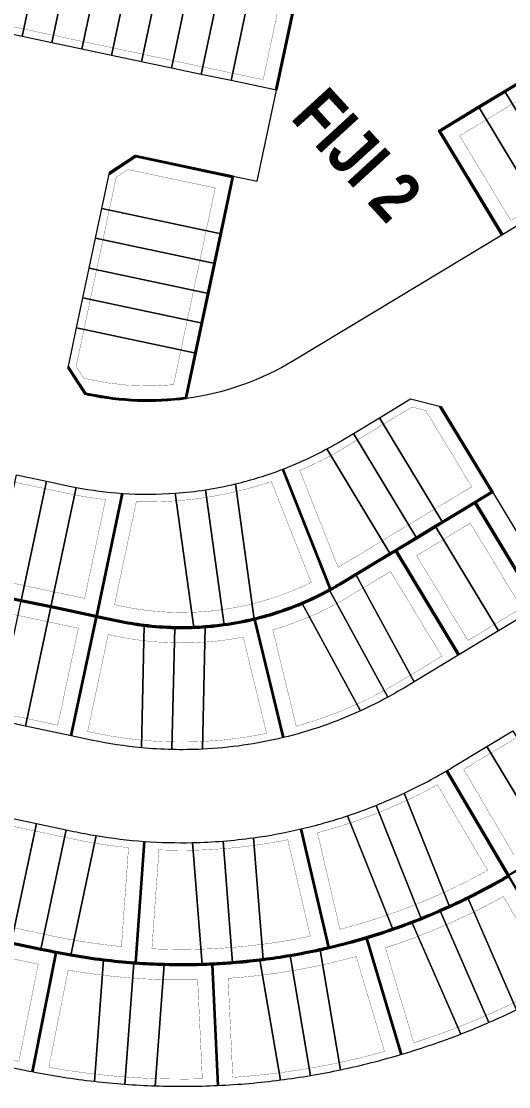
# Model space of a CAD drawing. Header units: centimetres. Extents: x -6122352 to 6876996, y -1694241 to 2592194.
# Drawn here: x 1849635 to 1945501, y -543777 to -334182 of the extents above; entities that cross this region are included whole.
import ezdxf

# ---------------------------------------------------------------- set-up
doc = ezdxf.new("R2010")
doc.units = ezdxf.units.CM
doc.header["$MEASUREMENT"] = 0
doc.linetypes.add('XR-AR-END-SETTING OUT PLAN$0$23261-XR-AR-SI-GF$0$HIDDEN', pattern=[0.375, 0.25, -0.125])
for name, color, linetype, lineweight, true_color in [('08-Compound Wall-2', 6, 'Continuous', 25, 0xff00ff), ('23585-XR-AR-DAMAC PLOT LIMITS$0$1-End units', 7, 'Continuous', 5, 0xf8991e), ('23585-XR-AR-DAMAC PLOT LIMITS$0$1-Open Space', 7, 'Continuous', 5, 0x90cf5a)]:
    doc.layers.add(name, color=color, linetype=linetype, lineweight=lineweight, true_color=true_color)
for name, color, linetype, lineweight in [('23585-XR-AR-BOUNDARY WALLS AND SETBACKS$0$A-ANNO-TEXT', 3, 'Continuous', 25), ('23585-XR-AR-DAMAC PLOT LIMITS$0$1-Mid units', 41, 'Continuous', 5), ('A-ANNO-TEXT', 3, 'Continuous', 25)]:
    doc.layers.add(name, color=color, linetype=linetype, lineweight=lineweight)
for name, color, linetype in [('23585-XR-AR-BOUNDARY WALLS AND SETBACKS$0$cluster name', 2, 'Continuous'), ('23585-XR-AR-BOUNDARY WALLS AND SETBACKS$0$setback', 7, 'XR-AR-END-SETTING OUT PLAN$0$23261-XR-AR-SI-GF$0$HIDDEN'), ('@MI-REF LAYER', 7, 'Continuous')]:
    doc.layers.add(name, color=color, linetype=linetype)
doc.styles.add('23585-XR-AR-BOUNDARY WALLS AND SETBACKS$0$Arial', font='arialbd.ttf')

# ---------------------------------------------------------------- blocks, each defined once
blk = doc.blocks.new('23585-XR-AR-BOUNDARY WALLS AND SETBACKS$0$A$Cfa569a08')
at = {"layer": '23585-XR-AR-BOUNDARY WALLS AND SETBACKS$0$cluster name', "style": '23585-XR-AR-BOUNDARY WALLS AND SETBACKS$0$Arial', "width": 0.8}
blk.add_text('FIJI 2', height=10, dxfattribs=at).set_placement((497937.17, 2770061.1))
blk = doc.blocks.new('23585-XR-AR-BOUNDARY WALLS AND SETBACKS')
at = {"layer": '08-Compound Wall-2'}
for points in [[(497982.3, 2770076.37), (497958.77, 2770081.09), (497960.57, 2770090.06), (497961.75, 2770095.95), (497962.93, 2770101.83), (497963.87, 2770106.5), (497964.11, 2770107.71), (497965.29, 2770113.59), (497966.47, 2770119.48), (497967.65, 2770125.36), (497968.83, 2770131.24, 0.011418), (497969.38, 2770134.34), (497992.93, 2770129.62)], [(497982.34, 2770076.57), (497959.01, 2770081.25), (497960.77, 2770090.02), (497961.95, 2770095.91), (497963.13, 2770101.79), (497964.07, 2770106.46), (497964.31, 2770107.67), (497965.49, 2770113.55), (497966.67, 2770119.44), (497967.85, 2770125.32), (497969.03, 2770131.2, 0.010662), (497969.55, 2770134.11), (497992.89, 2770129.42)], [(497908.76, 2770110.93), (497926.64, 2770094.77, -0.008674), (497921.05, 2770088.95, -0.003246), (497918.9, 2770086.82, -0.003202), (497916.76, 2770084.74, -0.000873), (497916.17, 2770084.18), (497931.36, 2770062.93)], [(498065.71, 2770062.04), (498089.15, 2770057.34), (498087.39, 2770048.57), (498087.33, 2770048.3), (498086.21, 2770042.72), (498086.21, 2770042.68), (498086.15, 2770042.42), (498085.02, 2770036.8), (498084.97, 2770036.54), (498083.84, 2770030.92), (498083.79, 2770030.66), (498082.66, 2770025.03), (498082.61, 2770024.77), (498081.48, 2770019.15), (498081.43, 2770018.89), (498080.3, 2770013.27), (498080.25, 2770013.01), (498079.12, 2770007.39), (498079.07, 2770007.12), (498077.94, 2770001.5), (498077.89, 2770001.24), (498076.4, 2769993.8, -0.003013), (498076.09, 2769992.3), (498052.72, 2769997.31)], [(497921.1, 2770027.74), (497922.11, 2770033.82), (497938.09, 2770045.24), (497944.81, 2770035.84), (497948.3, 2770030.96), (497951.79, 2770026.07), (497955.28, 2770021.19), (497958.77, 2770016.31), (497964.09, 2770008.87, -0.086389), (497950.65, 2769995.22), (497950.03, 2769994.77), (497943.94, 2769995.79)], [(497921.27, 2770027.51), (497922.3, 2770033.71), (497938.04, 2770044.96), (497944.65, 2770035.72), (497948.14, 2770030.84), (497951.63, 2770025.96), (497955.12, 2770021.08), (497958.61, 2770016.2), (497963.85, 2770008.86, -0.085752), (497950.53, 2769995.38), (497949.98, 2769994.99), (497943.78, 2769996.02)], [(497998.83, 2770044.63), (498018.19, 2770040.74), (498017.46, 2770037.07), (498015.97, 2770029.65), (498015.65, 2770028.05), (498014.79, 2770023.76), (498013.85, 2770019.08), (498013.61, 2770017.88), (498012.05, 2770010.1), (498011.39, 2770006.85, -0.009684), (498010.89, 2770004.56), (497987.2, 2770013.59)], [(498026.21, 2769977.99), (498005.28, 2769989.52, 0.040207), (498009.27, 2769998.42, 0.024778), (498011, 2770004.18), (498011.05, 2770004.4, 0.010153), (498011.59, 2770006.81), (498012.24, 2770010.06), (498013.8, 2770017.84), (498014.02, 2770018.94), (498037.46, 2770014.24)], [(497987.13, 2770013.4), (498010.84, 2770004.36), (498010.81, 2770004.23, -0.024777), (498009.08, 2769998.48, -0.04062), (498005.05, 2769989.53), (498005.02, 2769989.46, -0.024777), (498001.86, 2769984.37, -0.015427), (497999.64, 2769981.36, -0.009347), (497998.21, 2769979.6, -0.015428), (497995.71, 2769976.83, -0.024776), (497991.35, 2769972.72, -0.021562), (497987.24, 2769969.5), (497983.79, 2769967.03), (497969.46, 2769987.08)], [(498052.67, 2769997.11), (498076.04, 2769992.11, -0.017754), (498073.84, 2769983.38, -0.007891), (498072.66, 2769979.55, -0.00393), (498072.03, 2769977.66, -0.00789), (498070.68, 2769973.89, -0.00393), (498069.96, 2769972.03, -0.007891), (498068.42, 2769968.34, -0.010675), (498066.16, 2769963.41, -0.014968), (498062.65, 2769956.68), (498041.82, 2769968.4)], [(498087.89, 2769952.99), (498066.39, 2769963.42, 0.010479), (498068.61, 2769968.26, 0.007891), (498070.14, 2769971.96, 0.00393), (498070.86, 2769973.82, 0.00789), (498072.22, 2769977.59, 0.00393), (498072.85, 2769979.49, 0.007891), (498074.03, 2769983.32, 0.017891), (498076.26, 2769992.14), (498099.63, 2769987.15)], [(497997.8, 2769947.43), (497983.9, 2769966.87), (497987.35, 2769969.34, 0.021562), (497991.48, 2769972.56, 0.024777), (497995.85, 2769976.69, 0.015428), (497998.37, 2769979.48, 0.009347), (497999.8, 2769981.23, 0.015427), (498002.02, 2769984.25, 0.024656), (498005.18, 2769989.34), (498026.12, 2769977.82)], [(498041.72, 2769968.22), (498062.55, 2769956.51, -0.003204), (498061.74, 2769955.1, -0.011821), (498058.61, 2769949.98, -0.010619), (498055.6, 2769945.52, -0.001202), (498055.24, 2769945.02, -0.010619), (498052.02, 2769940.71, -0.007948), (498049.49, 2769937.57, -0.003872), (498048.22, 2769936.07, -0.014696), (498043.19, 2769930.56, -0.010949), (498039.24, 2769926.65), (498022.83, 2769944.02)], [(498068.07, 2769922.22), (498049.7, 2769937.51, 0.007752), (498052.18, 2769940.58, 0.010619), (498055.41, 2769944.9, 0.001202), (498055.76, 2769945.4, 0.010619), (498058.78, 2769949.87, 0.011821), (498061.92, 2769955, 0.003401), (498062.77, 2769956.5, 0.014969), (498066.3, 2769963.24), (498087.81, 2769952.81)], [(498022.68, 2769943.88), (498039.1, 2769926.51), (498038.92, 2769926.35, -0.01182), (498034.46, 2769922.34, -0.012747), (498029.44, 2769918.27, -0.005821), (498027.08, 2769916.49, -0.003128), (498025.79, 2769915.56), (498024.61, 2769914.72), (498019.73, 2769911.23), (498019.64, 2769911.16), (498014.84, 2769907.74), (498012.19, 2769905.84), (498009.96, 2769904.25), (498001.6, 2769898.27), (497990.12, 2769914.34)], [(498041.42, 2769897.12), (498027.28, 2769916.39, 0.005624), (498029.56, 2769918.11, 0.012747), (498034.59, 2769922.19, 0.01182), (498039.06, 2769926.2), (498039.31, 2769926.44, 0.011146), (498043.34, 2769930.42, 0.014696), (498048.37, 2769935.94, 0.003675), (498049.58, 2769937.36), (498067.94, 2769922.06)], [(498026.61, 2769886.53), (498012.47, 2769905.8), (498014.96, 2769907.57), (498019.76, 2769911), (498019.84, 2769911.06), (498024.72, 2769914.55), (498025.91, 2769915.4, 0.002931), (498027.12, 2769916.27), (498041.25, 2769897)]]:
    blk.add_lwpolyline(points, format="xyb", dxfattribs=at)
for points in [[(497916.02, 2770084.05), (497931.2, 2770062.81)], [(497999.07, 2770044.78), (498018.43, 2770040.9), (498017.65, 2770037.03), (498040.69, 2770032.41), (498041.01, 2770031.93)], [(498037.5, 2770014.43), (498014.06, 2770019.14), (498014.98, 2770023.72), (498015.84, 2770028.01), (498016.16, 2770029.61), (498017.61, 2770036.83), (498040.57, 2770032.23), (498040.84, 2770031.82)], [(497969.3, 2769986.96), (497983.62, 2769966.92), (497976.26, 2769961.65), (497971.38, 2769958.16), (497966.5, 2769954.67), (497959.22, 2769949.47), (497945.32, 2769968.91)], [(497973.23, 2769929.86), (497959.33, 2769949.31), (497966.61, 2769954.51), (497971.5, 2769958), (497976.38, 2769961.49), (497983.74, 2769966.75), (497997.64, 2769947.31)]]:
    blk.add_lwpolyline(points, dxfattribs=at)
at = {"layer": '23585-XR-AR-BOUNDARY WALLS AND SETBACKS$0$setback', "ltscale": 40, "const_width": 0.05}
for points in [[(497981.42, 2770079.61), (497962.3, 2770083.44), (497963.51, 2770089.47), (497964.69, 2770095.35), (497965.87, 2770101.24), (497966.81, 2770105.91), (497967.05, 2770107.12), (497968.23, 2770113), (497969.42, 2770118.89), (497970.6, 2770124.77), (497971.78, 2770130.65, 0.000521), (497971.81, 2770130.8), (497990.92, 2770126.96, -0.00041), (497990.9, 2770126.81), (497989.71, 2770120.93), (497988.53, 2770115.05), (497987.35, 2770109.17), (497986.17, 2770103.28), (497985.93, 2770102.08), (497984.99, 2770097.4), (497983.81, 2770091.52), (497982.63, 2770085.64)], [(497997.61, 2770042.01), (498014.8, 2770038.57), (498014.61, 2770037.64), (498013.12, 2770030.22), (498012.8, 2770028.62), (498011.94, 2770024.33), (498011, 2770019.65), (498010.76, 2770018.45), (498009.2, 2770010.67), (498008.76, 2770008.47), (497989.61, 2770015.77, 0.022299), (497991.55, 2770022.24, 0.01198), (497992.34, 2770025.77), (497992.83, 2770028.17), (497994.01, 2770034.05), (497995.29, 2770040.47)], [(497923.14, 2770030.87), (497937.39, 2770041.06), (497942.37, 2770034.09), (497945.86, 2770029.21), (497949.35, 2770024.33), (497952.84, 2770019.45), (497956.33, 2770014.57), (497960.4, 2770008.87, -0.084357), (497947.53, 2769996.71), (497944.8, 2769997.16), (497940.47, 2770003.23), (497936.98, 2770008.11), (497933.49, 2770012.99), (497930, 2770017.87), (497926.51, 2770022.75), (497922.68, 2770028.11)], [(498036.6, 2770017.57), (498017.48, 2770021.41), (498017.83, 2770023.15), (498018.69, 2770027.44, 0.000005), (498018.69, 2770027.44), (498019.01, 2770029.04), (498019.91, 2770033.52), (498039.03, 2770029.68), (498037.81, 2770023.6)], [(498026.25, 2769981.28), (498009.15, 2769990.69, 0.028811), (498012, 2769997.45, 0.024792), (498013.82, 2770003.49), (498013.87, 2770003.71, 0.010159), (498014.43, 2770006.24), (498015.08, 2770009.49), (498016.3, 2770015.53), (498035.41, 2770011.69), (498033.99, 2770004.6), (498033.55, 2770002.4, -0.011091), (498032.75, 2769998.8, -0.017737), (498031.13, 2769993.13, -0.038579)], [(497987.42, 2770010.19), (498007.36, 2770002.58, -0.014261), (498006.35, 2769999.45, -0.04062), (498002.51, 2769990.93), (498002.48, 2769990.87, -0.024778), (497999.47, 2769986.01, -0.015427), (497997.36, 2769983.15, -0.009347), (497996, 2769981.48, -0.015428), (497993.62, 2769978.84, -0.024776), (497989.47, 2769974.92, -0.021562), (497985.55, 2769971.86), (497984.46, 2769971.08), (497972.42, 2769987.92, 0.025648), (497977.53, 2769993.76, 0.020243), (497981.13, 2769998.71, 0.020271), (497984.32, 2770003.95, 0.023048)], [(498053.49, 2769993.97), (498072.57, 2769989.89, -0.011898), (498071.06, 2769984.19, -0.007891), (498069.91, 2769980.45, -0.00393), (498069.29, 2769978.6, -0.00789), (498067.96, 2769974.92, -0.00393), (498067.26, 2769973.1, -0.007891), (498065.76, 2769969.49, -0.010675), (498063.56, 2769964.68, -0.009113), (498061.51, 2769960.65), (498044.51, 2769970.21, 0.015901), (498047.41, 2769976.19, 0.01458), (498049.73, 2769981.82, 0.01458), (498051.71, 2769987.57, 0.015899)], [(498087.78, 2769956.26), (498070.23, 2769964.77, 0.004904), (498071.27, 2769967.1, 0.007891), (498072.84, 2769970.89, 0.00393), (498073.58, 2769972.8, 0.00789), (498074.97, 2769976.66, 0.00393), (498075.61, 2769978.59, 0.007891), (498076.82, 2769982.51, 0.012315), (498078.45, 2769988.7), (498097.53, 2769984.63, -0.014952), (498095.23, 2769975.99, -0.00994), (498093.41, 2769970.34, -0.00994), (498091.38, 2769964.75, -0.015428)], [(497999.29, 2769950.33), (497987.95, 2769966.2), (497989.04, 2769966.98, 0.021562), (497993.36, 2769970.36, 0.024777), (497997.95, 2769974.68, 0.015428), (498000.58, 2769977.6, 0.009347), (498002.08, 2769979.44, 0.015427), (498004.41, 2769982.61, 0.013283), (498006.26, 2769985.44), (498023.35, 2769976.03, -0.038578), (498015.94, 2769965.58, -0.017737), (498012.01, 2769961.18, -0.017737), (498007.78, 2769957.07, -0.028589), (498000.38, 2769951.11)], [(497968.02, 2769983.75), (497979.58, 2769967.59), (497974.57, 2769964.01), (497969.69, 2769960.52), (497964.81, 2769957.03), (497959.81, 2769953.46), (497948.47, 2769969.32), (497953.47, 2769972.9), (497958.35, 2769976.39), (497962.16, 2769979.11, 0.004435), (497963.25, 2769979.9, 0.020279)], [(498041.57, 2769964.98), (498058.57, 2769955.42, -0.009171), (498056.18, 2769951.55, -0.010619), (498053.23, 2769947.19, -0.001202), (498052.88, 2769946.71, -0.010619), (498049.73, 2769942.49, -0.007948), (498047.26, 2769939.42, -0.003872), (498046.02, 2769937.96, -0.014696), (498041.11, 2769932.57, -0.005094), (498039.34, 2769930.78), (498025.93, 2769944.95, 0.015907), (498030.48, 2769949.8, 0.014579), (498034.36, 2769954.49, 0.014579), (498037.97, 2769959.4, 0.015901)], [(498068.75, 2769925.42), (498053.76, 2769937.91, 0.002177), (498054.46, 2769938.8, 0.010619), (498057.77, 2769943.22, 0.001202), (498058.13, 2769943.73, 0.010619), (498061.22, 2769948.3, 0.011821), (498064.43, 2769953.54, 0.003401), (498065.3, 2769955.08, 0.009392), (498067.61, 2769959.38), (498085.16, 2769950.86, -0.015429), (498080.72, 2769942.78, -0.00994), (498077.6, 2769937.73, -0.00994), (498074.28, 2769932.8, -0.015429)], [(498021.57, 2769940.83), (498034.98, 2769926.66, -0.006443), (498032.57, 2769924.55, -0.012747), (498027.67, 2769920.57, -0.005821), (498025.36, 2769918.83, -0.003128), (498024.11, 2769917.92), (498022.92, 2769917.07), (498018.04, 2769913.59), (498017.95, 2769913.52), (498013.16, 2769910.1), (498010.51, 2769908.2), (498008.28, 2769906.61), (498002.19, 2769902.26), (497992, 2769916.52), (497992.46, 2769919.27), (497996.94, 2769922.47), (498001.82, 2769925.96), (498006.7, 2769929.45), (498011.58, 2769932.94), (498012.77, 2769933.79, 0.011043), (498016.46, 2769936.55, 0.015969)], [(498042.85, 2769900.07), (498031.31, 2769915.8, 0.000049), (498031.33, 2769915.81, 0.012747), (498036.47, 2769919.99, 0.01182), (498041.05, 2769924.09), (498041.3, 2769924.33, 0.011151), (498045.42, 2769928.4, 0.012795), (498049.92, 2769933.3), (498064.91, 2769920.81, -0.01543), (498058.65, 2769914.04, -0.00994), (498054.4, 2769909.88, -0.00994), (498050, 2769905.9, -0.01543)]]:
    blk.add_lwpolyline(points, format="xyb", close=True, dxfattribs=at)
for points in [[(497915.66, 2770079.74), (497928.05, 2770062.41), (497923.05, 2770058.83), (497918.17, 2770055.34), (497913.29, 2770051.85), (497908.4, 2770048.36), (497903.52, 2770044.87), (497898.64, 2770041.38), (497893.76, 2770037.89), (497888.88, 2770034.4), (497884, 2770030.92), (497879, 2770027.34)], [(498073.83, 2769995.75), (498054.76, 2769999.84), (498055.98, 2770005.91), (498057.16, 2770011.79)]]:
    blk.add_lwpolyline(points, dxfattribs=at)
for points in [[(497974.64, 2769932.71), (497963.3, 2769948.58), (497968.3, 2769952.15), (497973.18, 2769955.64), (497978.06, 2769959.13), (497983.07, 2769962.71), (497994.41, 2769946.84), (497989.4, 2769943.27), (497984.52, 2769939.78), (497979.64, 2769936.29)], [(498028, 2769889.36), (498016.47, 2769905.09), (498016.65, 2769905.22), (498021.44, 2769908.64), (498021.53, 2769908.71), (498026.41, 2769912.19), (498026.48, 2769912.24), (498038.01, 2769896.52), (498033.03, 2769892.95)]]:
    blk.add_lwpolyline(points, close=True, dxfattribs=at)
at = {"layer": '23585-XR-AR-BOUNDARY WALLS AND SETBACKS$0$A-ANNO-TEXT'}
blk.add_blockref('23585-XR-AR-BOUNDARY WALLS AND SETBACKS$0$A$Cfa569a08', (0, 0), dxfattribs=at)
blk = doc.blocks.new('A$C9d9485f6')
at = {"layer": 'A-ANNO-TEXT', "rotation": 312.4881850805905}
blk.add_blockref('23585-XR-AR-BOUNDARY WALLS AND SETBACKS', (-2377088.53, -1504219.25), dxfattribs=at)
blk = doc.blocks.new('23585-XR-AR-DAMAC PLOT LIMITS')
at = {"layer": '23585-XR-AR-DAMAC PLOT LIMITS$0$1-End units', "color": 251, "true_color": 0x636466}
for points in [[(497960.57, 2770090.06), (497984.1, 2770085.34), (497982.3, 2770076.37), (497958.77, 2770081.09)], [(497938.09, 2770045.24), (497944.82, 2770035.84), (497925.29, 2770021.88), (497921.1, 2770027.74), (497922.11, 2770033.82)], [(498018.33, 2770040.92), (498017.56, 2770037.05), (498016.07, 2770029.63), (497992.54, 2770034.35), (497993.95, 2770041.37), (497999.07, 2770044.78)], [(498040.69, 2770032.41), (498041.01, 2770031.93), (498039.28, 2770023.31), (498015.75, 2770028.03), (498016.07, 2770029.63), (498017.56, 2770037.05)], [(498039.28, 2770023.31), (498037.48, 2770014.34), (498013.95, 2770019.06), (498014.89, 2770023.74), (498015.75, 2770028.03)], [(498037.48, 2770014.34), (498035.47, 2770004.31), (498012.14, 2770010.08), (498013.71, 2770017.86), (498013.95, 2770019.06)], [(497983.76, 2769966.89), (497997.72, 2769947.37), (497990.28, 2769942.05), (497976.32, 2769961.57)]]:
    blk.add_lwpolyline(points, close=True, dxfattribs=at)
for points in [[(497931.37, 2770062.93), (497923.92, 2770057.61), (497909.3, 2770078.06, 0.001065), (497910.05, 2770078.71, 0.003248), (497912.3, 2770080.73, 0.003202), (497914.49, 2770082.74, 0.002388), (497916.11, 2770084.27)], [(498013.71, 2770017.86), (498012.14, 2770010.08), (498011.49, 2770006.83, -0.010152), (498010.96, 2770004.42), (497987.17, 2770013.5, 0.032274), (497990.09, 2770022.6)], [(497964.1, 2770008.87, -0.086389), (497950.65, 2769995.22), (497950.03, 2769994.78), (497943.94, 2769995.79), (497939.25, 2770002.36), (497958.77, 2770016.31)], [(498010.96, 2770004.42), (498010.91, 2770004.2, -0.024777), (498009.18, 2769998.45, -0.04062), (498005.14, 2769989.48), (498005.11, 2769989.42), (497983.01, 2770004.67, 0.032922), (497987.17, 2770013.5)], [(498078.04, 2770001.48), (498077.99, 2770001.22), (498076.5, 2769993.78, -0.003073), (498076.18, 2769992.25), (498076.17, 2769992.19), (498052.7, 2769997.21, 0.003206), (498052.97, 2769998.5), (498054.51, 2770006.21)], [(498032.56, 2769992.67, -0.047616), (498026.17, 2769977.9), (498005.14, 2769989.48, 0.04062), (498009.18, 2769998.45)], [(498076.17, 2769992.19, -0.017951), (498073.94, 2769983.35, -0.007891), (498072.76, 2769979.52), (498050.28, 2769988.02, 0.023084), (498052.7, 2769997.21)], [(497998.29, 2769979.54, -0.015428), (497995.78, 2769976.76, -0.024776), (497991.42, 2769972.64, -0.021562), (497987.3, 2769969.42), (497983.76, 2769966.89), (497969.38, 2769987.02, 0.034991), (497976.36, 2769994.69)], [(498099.65, 2769987.24, -0.019972), (498096.67, 2769975.56), (498073.94, 2769983.35, 0.017951), (498076.17, 2769992.19), (498076.18, 2769992.25)], [(498026.17, 2769977.9, -0.047618), (498017.1, 2769964.62), (497999.72, 2769981.3, 0.015427), (498001.94, 2769984.31, 0.024777), (498005.11, 2769989.42), (498005.14, 2769989.48)], [(497983.76, 2769966.89), (497976.32, 2769961.57), (497962.36, 2769981.11, 0.030977), (497969.38, 2769987.02)], [(498068.52, 2769968.3, -0.010675), (498066.26, 2769963.37, -0.015166), (498062.69, 2769956.55), (498041.77, 2769968.31, 0.023085), (498046.04, 2769976.8)], [(498008.79, 2769955.96, -0.028589), (498001.25, 2769949.89), (497997.72, 2769947.37), (497983.76, 2769966.89), (497987.3, 2769969.42, 0.021562), (497991.42, 2769972.64)], [(498092.78, 2769964.21, -0.020449), (498087.85, 2769952.9), (498066.26, 2769963.37, 0.010676), (498068.52, 2769968.3, 0.007891), (498070.05, 2769972)], [(498062.69, 2769956.55, -0.003401), (498061.83, 2769955.05, -0.011821), (498058.7, 2769949.93, -0.010619), (498055.68, 2769945.46), (498036.74, 2769960.25, 0.023086), (498041.77, 2769968.31)], [(498087.85, 2769952.9, -0.020449), (498082.02, 2769942.02), (498061.83, 2769955.05, 0.003401), (498062.69, 2769956.55, 0.015166), (498066.26, 2769963.37)], [(498048.3, 2769936, -0.014696), (498043.27, 2769930.49, -0.011146), (498039.24, 2769926.51), (498022.76, 2769943.95, 0.023091), (498029.35, 2769950.79)], [(498039.24, 2769926.51), (498038.99, 2769926.28, -0.01182), (498034.53, 2769922.27, -0.012747), (498029.5, 2769918.19), (498015.54, 2769937.73, 0.023153), (498022.76, 2769943.95)], [(498075.51, 2769931.94, -0.02045), (498068, 2769922.14), (498049.57, 2769937.5, 0.007948), (498052.1, 2769940.64, 0.010619), (498055.33, 2769944.96)], [(498068, 2769922.14, -0.02045), (498059.72, 2769912.99), (498043.27, 2769930.49, 0.014696), (498048.3, 2769936, 0.003872), (498049.57, 2769937.5)], [(498050.98, 2769904.77, -0.020451), (498041.34, 2769897.06), (498027.14, 2769916.41, 0.005821), (498029.5, 2769918.19, 0.012747), (498034.53, 2769922.27)], [(498041.34, 2769897.06, -0.003125), (498039.81, 2769895.96), (498033.9, 2769891.73), (498019.7, 2769911.08), (498019.79, 2769911.15), (498024.67, 2769914.63), (498025.85, 2769915.48, 0.003128), (498027.14, 2769916.41)]]:
    blk.add_lwpolyline(points, format="xyb", close=True, dxfattribs=at)
at = {"layer": '23585-XR-AR-DAMAC PLOT LIMITS$0$1-Mid units', "color": 251, "true_color": 0x636466}
for points in [[(497962.93, 2770101.83), (497986.47, 2770097.11), (497985.28, 2770091.22), (497961.75, 2770095.95)], [(497961.75, 2770095.95), (497985.28, 2770091.22), (497984.1, 2770085.34), (497960.57, 2770090.06)], [(497904.4, 2770043.65), (497899.52, 2770040.16), (497885.56, 2770059.69), (497885.57, 2770059.69), (497888.32, 2770061.66), (497890.44, 2770063.18)], [(497899.52, 2770040.16), (497894.63, 2770036.67), (497880.68, 2770056.2), (497880.69, 2770056.21), (497883.44, 2770058.17), (497885.56, 2770059.69)], [(497880.68, 2770056.2), (497894.63, 2770036.67), (497889.75, 2770033.18), (497875.8, 2770052.71), (497876, 2770052.85)], [(497875.8, 2770052.71), (497889.75, 2770033.18), (497884.87, 2770029.7), (497870.92, 2770049.22)], [(497944.82, 2770035.84), (497948.31, 2770030.96), (497928.78, 2770017), (497925.29, 2770021.88)], [(498016.07, 2770029.63), (498015.75, 2770028.03), (498014.89, 2770023.74), (497991.36, 2770028.47), (497992.54, 2770034.35)], [(497948.31, 2770030.96), (497951.79, 2770026.07), (497932.27, 2770012.12), (497928.78, 2770017)], [(497951.79, 2770026.07), (497955.28, 2770021.19), (497935.76, 2770007.24), (497932.27, 2770012.12)], [(497955.28, 2770021.19), (497958.77, 2770016.31), (497939.25, 2770002.36), (497935.76, 2770007.24)], [(498079.22, 2770007.37), (498079.17, 2770007.11), (498078.04, 2770001.48), (498054.51, 2770006.21), (498055.69, 2770012.09)], [(497957.48, 2769977.61), (497971.44, 2769958.08), (497966.56, 2769954.59), (497952.6, 2769974.12)], [(497976.32, 2769961.57), (497990.28, 2769942.05), (497985.4, 2769938.56), (497971.44, 2769958.08)], [(498024.67, 2769914.63), (498019.79, 2769911.15), (498005.83, 2769930.67), (498010.71, 2769934.16)], [(498019.79, 2769911.15), (498019.7, 2769911.08), (498014.9, 2769907.66), (498000.95, 2769927.18), (498005.83, 2769930.67)]]:
    blk.add_lwpolyline(points, close=True, dxfattribs=at)
for points in [[(497923.92, 2770057.61), (497919.04, 2770054.12), (497904.72, 2770074.15, 0.006472), (497909.3, 2770078.06)], [(497919.04, 2770054.12), (497914.16, 2770050.63), (497900.05, 2770070.37, 0.001715), (497901.3, 2770071.36), (497903.92, 2770073.49, 0.001115), (497904.72, 2770074.15)], [(497914.16, 2770050.63), (497909.28, 2770047.14), (497895.29, 2770066.71, 0.003397), (497897.81, 2770068.62, 0.003057), (497900.05, 2770070.37)], [(497909.28, 2770047.14), (497904.4, 2770043.65), (497890.44, 2770063.18), (497891.28, 2770063.78, 0.002539), (497893.2, 2770065.16, 0.002796), (497895.29, 2770066.71)], [(498014.89, 2770023.74), (498013.95, 2770019.06), (498013.71, 2770017.86), (497990.09, 2770022.6, 0.01198), (497990.87, 2770026.07), (497991.36, 2770028.47)], [(498035.47, 2770004.31), (498035.02, 2770002.1, -0.011091), (498034.2, 2769998.44), (498010.91, 2770004.2), (498010.96, 2770004.42, 0.010152), (498011.49, 2770006.83), (498012.14, 2770010.08)], [(498005.11, 2769989.42, -0.024777), (498001.94, 2769984.31), (497979.88, 2769999.54, 0.020271), (497983.01, 2770004.67)], [(498034.2, 2769998.44, -0.017737), (498032.56, 2769992.67), (498009.18, 2769998.45, 0.024777), (498010.91, 2770004.2)], [(498001.94, 2769984.31, -0.015427), (497999.72, 2769981.3, -0.009347), (497998.29, 2769979.54), (497976.36, 2769994.69, 0.020243), (497979.88, 2769999.54)], [(498072.76, 2769979.52, -0.00393), (498072.13, 2769977.63, -0.00789), (498070.77, 2769973.86), (498048.32, 2769982.35, 0.01458), (498050.28, 2769988.02)], [(498096.67, 2769975.56, -0.00994), (498094.83, 2769969.85), (498072.13, 2769977.63, 0.00393), (498072.76, 2769979.52, 0.007891), (498073.94, 2769983.35)], [(498017.1, 2769964.62, -0.017737), (498013.1, 2769960.14), (497995.78, 2769976.76, 0.015428), (497998.29, 2769979.54, 0.009347), (497999.72, 2769981.3)], [(498070.77, 2769973.86, -0.00393), (498070.05, 2769972, -0.007891), (498068.52, 2769968.3), (498046.04, 2769976.8, 0.01458), (498048.32, 2769982.35)], [(497976.32, 2769961.57), (497971.44, 2769958.08), (497957.48, 2769977.61), (497961.29, 2769980.33, 0.004435), (497962.36, 2769981.11)], [(498094.83, 2769969.85, -0.00994), (498092.78, 2769964.21), (498070.05, 2769972, 0.00393), (498070.77, 2769973.86, 0.00789), (498072.13, 2769977.63)], [(498013.1, 2769960.14, -0.017737), (498008.79, 2769955.96), (497991.42, 2769972.64, 0.024777), (497995.78, 2769976.76)], [(498055.68, 2769945.46, -0.001202), (498055.33, 2769944.96, -0.010619), (498052.1, 2769940.64), (498033.18, 2769955.41, 0.014579), (498036.74, 2769960.25)], [(498052.1, 2769940.64, -0.007948), (498049.57, 2769937.5, -0.003872), (498048.3, 2769936), (498029.35, 2769950.79, 0.014579), (498033.18, 2769955.41)], [(498082.02, 2769942.02, -0.00994), (498078.86, 2769936.91), (498058.7, 2769949.93, 0.011821), (498061.83, 2769955.05)], [(498078.86, 2769936.91, -0.00994), (498075.51, 2769931.94), (498055.33, 2769944.96, 0.001202), (498055.68, 2769945.46, 0.010619), (498058.7, 2769949.93)], [(498029.5, 2769918.19, -0.005821), (498027.14, 2769916.41, -0.003128), (498025.85, 2769915.48), (498024.67, 2769914.63), (498010.71, 2769934.16), (498011.9, 2769935.01, 0.011043), (498015.54, 2769937.73)], [(498059.72, 2769912.99, -0.00994), (498055.43, 2769908.79), (498038.99, 2769926.28), (498039.24, 2769926.51, 0.011146), (498043.27, 2769930.49)], [(498055.43, 2769908.79, -0.00994), (498050.98, 2769904.77), (498034.53, 2769922.27, 0.01182), (498038.99, 2769926.28)]]:
    blk.add_lwpolyline(points, format="xyb", close=True, dxfattribs=at)
at = {"layer": '23585-XR-AR-DAMAC PLOT LIMITS$0$1-Open Space', "color": 251, "true_color": 0x636466}
blk.add_lwpolyline([(497967.66, 2770125.36), (497966.48, 2770119.48), (497965.3, 2770113.59), (497964.11, 2770107.71), (497963.87, 2770106.5), (497962.93, 2770101.83), (497961.75, 2770095.95), (497960.57, 2770090.06), (497958.77, 2770081.09), (497982.3, 2770076.37), (497978.66, 2770058.23), (497972.93, 2770029.67, -0.102219), (497964.1, 2770008.87), (497958.77, 2770016.31), (497955.28, 2770021.19), (497951.79, 2770026.07), (497948.31, 2770030.96), (497944.82, 2770035.84), (497938.09, 2770045.24), (497942.01, 2770048.04), (497931.37, 2770062.93), (497916.11, 2770084.27, 0.000858)], format="xyb", dxfattribs=at)
blk.add_lwpolyline([(498018.33, 2770040.92), (498037.6, 2770037.05), (498040.69, 2770032.41), (498017.56, 2770037.05)], close=True, dxfattribs=at)
blk = doc.blocks.new('A$Cf093b529')
at = {"layer": 'A-ANNO-TEXT'}
blk.add_blockref('23585-XR-AR-DAMAC PLOT LIMITS', (-495391.99, -2768603.44), dxfattribs=at)

msp = doc.modelspace()

# ---------------------------------------------------------------- block references
at = {"layer": '@MI-REF LAYER', "xscale": 1000, "yscale": 1000, "zscale": 1000}
msp.add_blockref('A$C9d9485f6', (-23958.95046, 48155.57226), dxfattribs=at)
at = {"layer": '@MI-REF LAYER', "xscale": 1000, "yscale": 1000, "zscale": 1000, "rotation": 312.4882903633292}
msp.add_blockref('A$Cf093b529', (-891608.73293, 539022.72011), dxfattribs=at)

doc.saveas('drawing.dxf')
